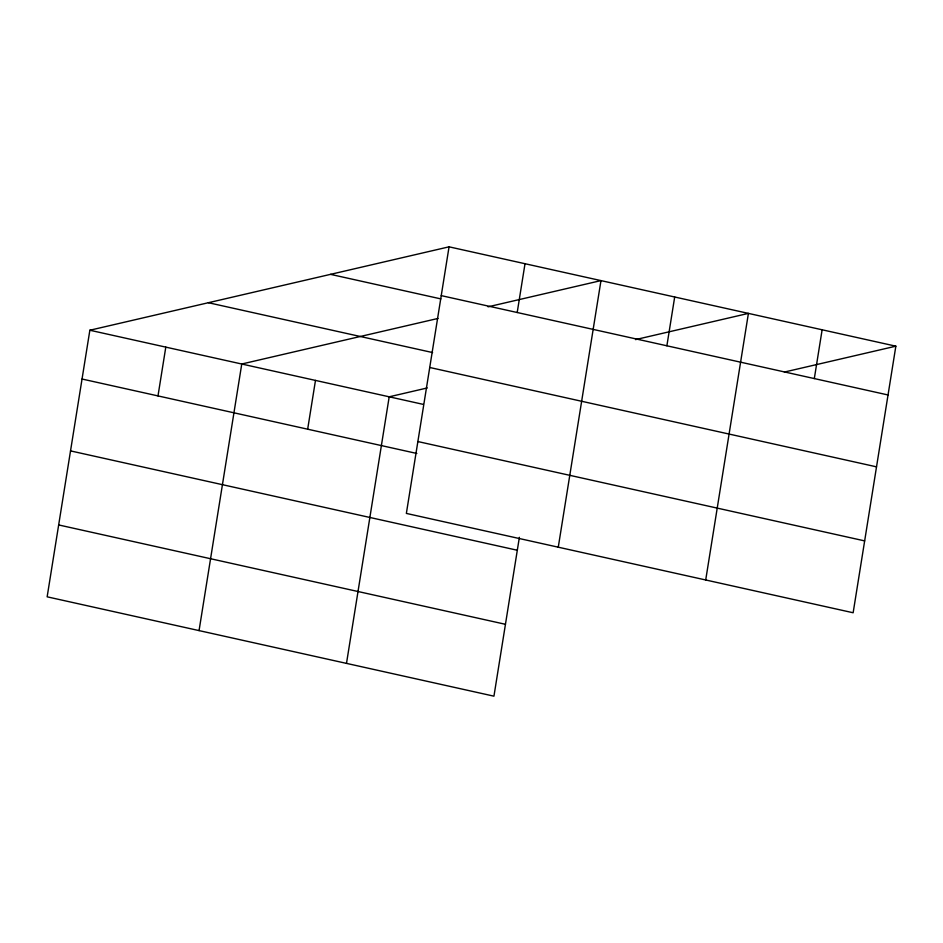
<?xml version="1.0" encoding="UTF-8"?>
<svg xmlns="http://www.w3.org/2000/svg" width="943" height="943" viewBox="0 0 943 943"><rect width="100%" height="100%" fill="white"/><g stroke="black" fill="none" stroke-linecap="round" stroke-linejoin="round"><path stroke-width="1.41" d="M449.057 246.83L406.362 513.416L853.144 612.761L895.85 346.175L449.057 246.83L89.856 330.239L47.15 596.825L493.943 696.17L519.381 537.31M157.988 395.919L165.803 347.13M199.056 630.596L241.762 364.01L438.024 318.439M307.666 429.195L315.481 380.406M346.494 663.389L389.2 396.803L427.297 387.95M517.2 312.51L525.015 263.722M558.268 547.199L600.974 280.601L488.073 306.817M666.878 345.786L674.693 296.998M705.706 579.98L748.412 313.394L635.511 339.61M814.316 378.579L822.131 329.791M784.364 372.061L895.85 346.175M441.241 295.619L888.035 394.964M330.521 274.354L440.864 298.896M208.391 302.715L432.601 352.564M429.737 367.487L876.519 466.844M89.856 330.239L423.218 404.37M417.867 441.548L864.66 540.893M82.041 379.027L416.83 453.465M70.525 450.895L517.318 550.252M58.666 524.945L505.448 624.301"/></g></svg>
